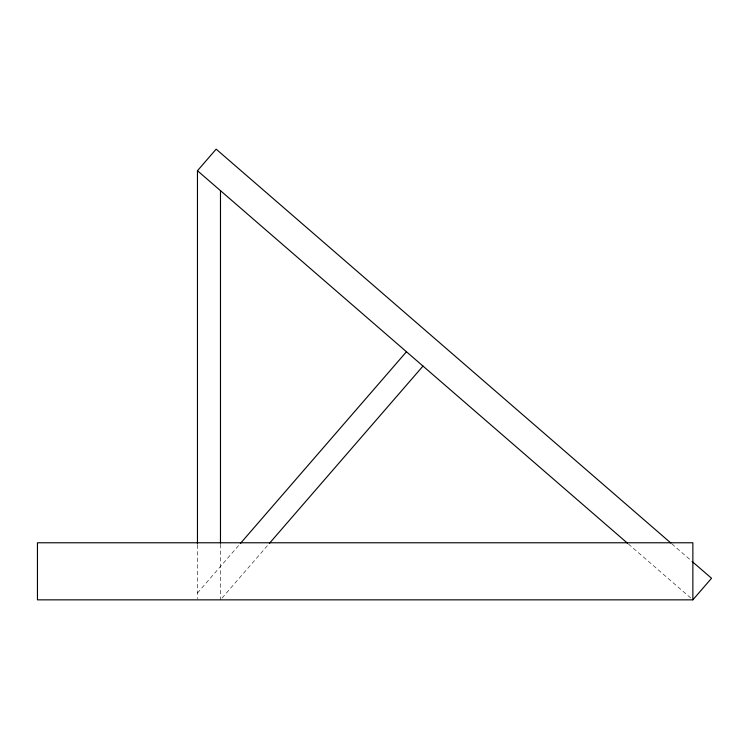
<?xml version="1.0" encoding="UTF-8"?>
<svg xmlns="http://www.w3.org/2000/svg" width="749" height="749" viewBox="0 0 749 749"><rect width="100%" height="100%" fill="white"/><g stroke="black" fill="none" stroke-linecap="round" stroke-linejoin="round"><path stroke-width="0.56" stroke-dasharray="3.75 2.81" d="M197.464 593.021L239.614 544.373M222.013 598.086L268.619 544.27M671.816 543.858L691.243 560.683M628.402 544.008L691.102 598.32M220.478 544.28L220.478 599.846M197.464 544.888L197.464 598.713"/><path stroke-width="1.12" d="M197.464 543.896L197.464 170.725L216.152 149.154L670.926 543.091M240.335 543.531L406.464 351.758M269.387 543.39L422.988 366.074M692.862 599.846L692.862 542.772L37.45 542.772L37.45 599.846L692.862 599.846L711.55 578.275L692.123 561.45M197.464 170.725L627.522 543.24M220.478 190.658L220.478 543.119"/></g></svg>
